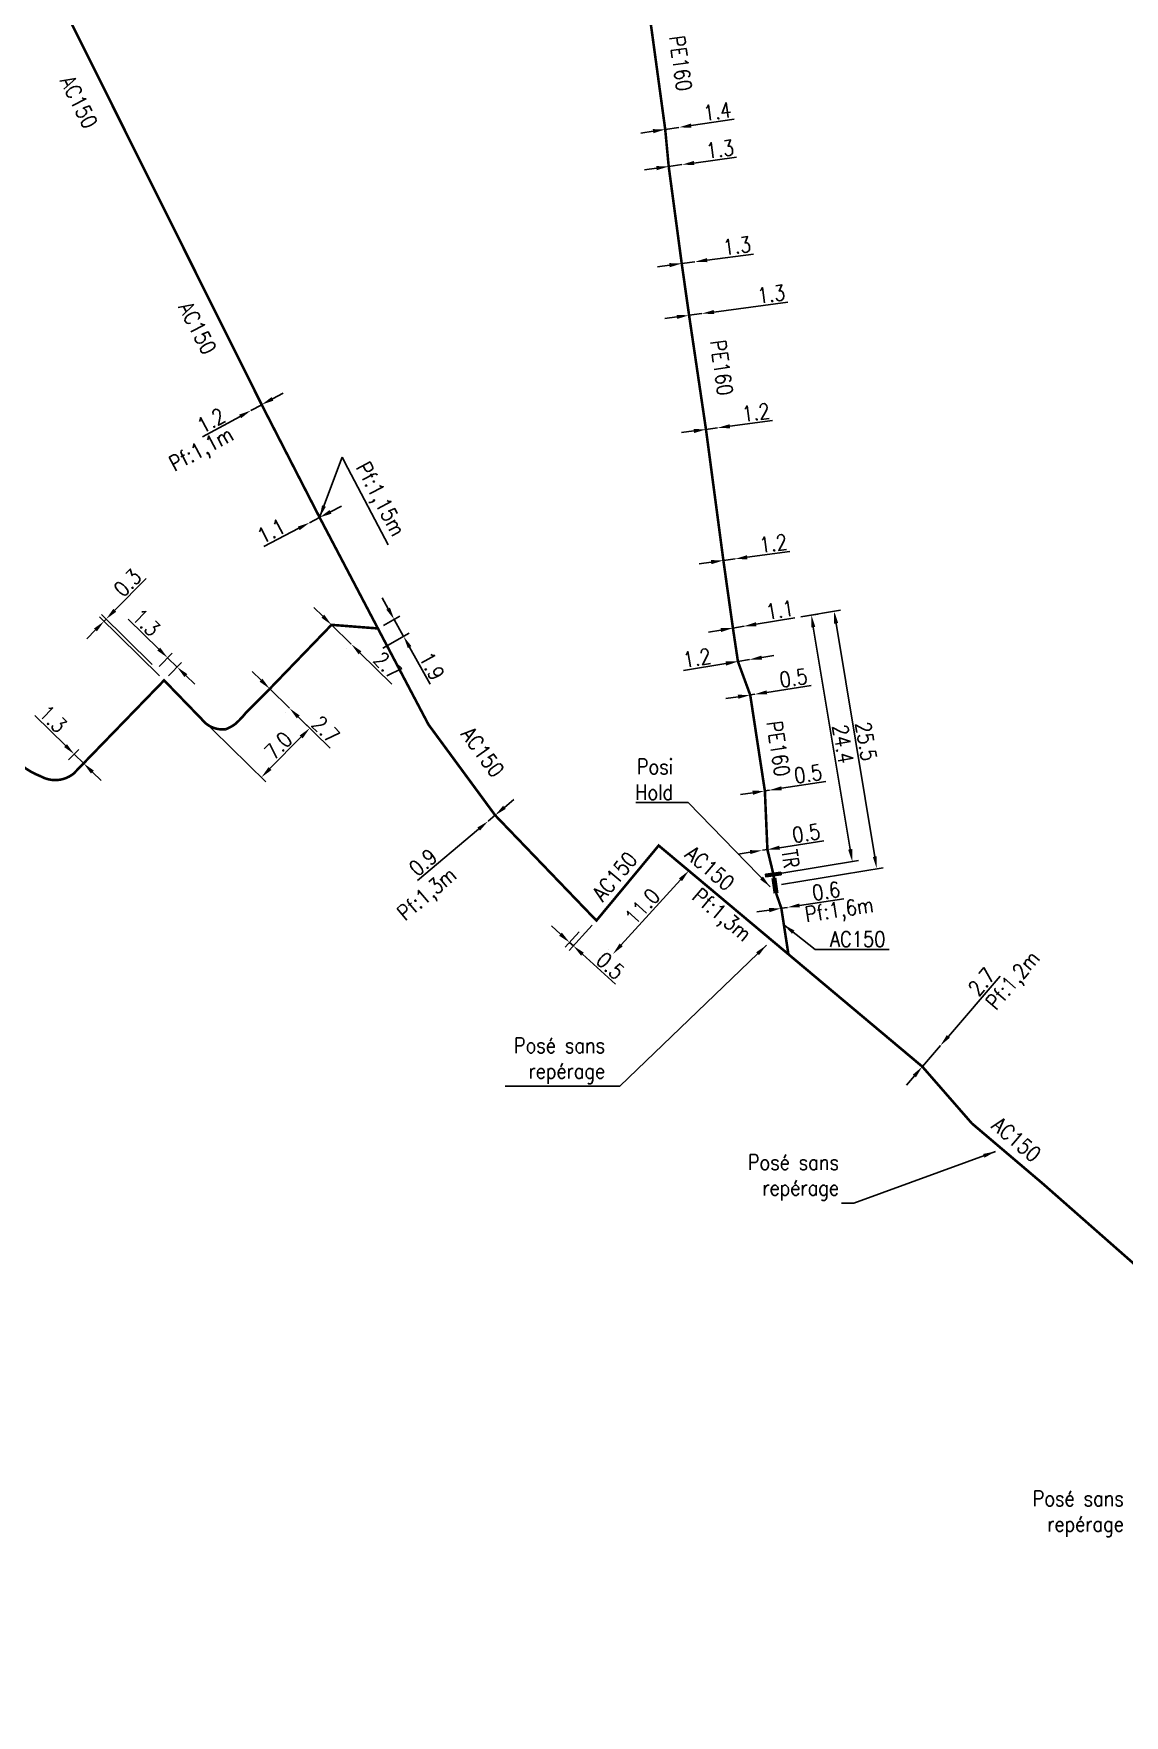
# Model space of a CAD drawing. Header units: millimetres. Extents: x 149996 to 151004, y 126998 to 128018.
# Drawn here: x 150070.5 to 150177, y 127601.9 to 127766.2 of the extents above; entities that cross this region are included whole.
import ezdxf
from ezdxf.enums import TextEntityAlignment as Align

# ---------------------------------------------------------------- set-up
doc = ezdxf.new("R2010")
doc.units = ezdxf.units.MM
doc.header["$PDMODE"] = 34
doc.linetypes.add('L_25_AP', pattern=[2000, 1000, 1000])
doc.linetypes.add('L_25_PE', pattern=[2000, 1000, 1000])
doc.layers.get('0').update_dxf_attribs({"linetype": 'CONTINUOUS'})
doc.layers.get('DEFPOINTS').update_dxf_attribs({"linetype": 'CONTINUOUS'})
doc.layers.add('L_150', color=1, linetype='CONTINUOUS')
doc.layers.add('L_340', color=7, linetype='CONTINUOUS')
doc.styles.add('G_ROMANS', font='ROMANS.SHX', dxfattribs={"width": 0.75})
doc.styles.get("Standard").update_dxf_attribs({"font": 'romans.shx', "width": 0.85})
doc.dimstyles.get("Standard").update_dxf_attribs({"dimtxt": 1.5, "dimasz": 1.2, "dimexe": 0.625, "dimexo": 0.625, "dimgap": 0.25, "dimtad": 1, "dimdec": 1, "dimzin": 0, "dimdsep": 46, "dimtxsty": 'Standard', "dimcen": -0.5, "dimadec": 0, "dimazin": 0, "dimtfac": 1, "dimtdec": 1, "dimtmove": 0, "dimatfit": 3, "dimfxl": 0, "dimtolj": 1, "dimtzin": 0, "dimarcsym": 0})

# ---------------------------------------------------------------- blocks, each defined once
blk = doc.blocks.new('*D124')
at = {"layer": 'DEFPOINTS', "color": 0, "linetype": 'Continuous', "transparency": 16777216}
for p in [(150099.56, 127708.43), (150101.49, 127706.54), (150101.49, 127706.54)]:
    blk.add_point(p, dxfattribs=at)
at = {"layer": 'L_150', "color": 0, "linetype": 'Continuous', "lineweight": -2, "transparency": 16777216}
for p, q in [((150098.71, 127709.28), (150097.85, 127710.12)), ((150099.56, 127708.43), (150101.49, 127706.54)), ((150099.13, 127707.99), (150099.13, 127707.99)), ((150101.05, 127706.1), (150101.05, 127706.1)), ((150102.34, 127705.7), (150105.46, 127702.63))]:
    blk.add_line(p, q, dxfattribs=at)
at = {"layer": 'L_150', "color": 0, "linetype": 'Continuous', "transparency": 16777216}
for points in [[(150098.85, 127709.42), (150098.57, 127709.13), (150099.56, 127708.43)], [(150102.48, 127705.84), (150102.2, 127705.56), (150101.49, 127706.54)]]:
    blk.add_solid(points, dxfattribs=at)
at = {"layer": 'L_150', "color": 0, "linetype": 'Continuous', "transparency": 16777216, "insert": (150105.03, 127704.46), "char_height": 1.5, "attachment_point": 5, "rotation": 315.4654}
blk.add_mtext('\\A1;2.7', dxfattribs=at)
blk = doc.blocks.new('*D125')
at = {"layer": 'DEFPOINTS', "color": 0, "linetype": 'Continuous', "transparency": 16777216}
for p in [(150093.53, 127702.18), (150095.46, 127700.28), (150095.46, 127700.28)]:
    blk.add_point(p, dxfattribs=at)
at = {"layer": 'L_150', "color": 0, "linetype": 'Continuous', "lineweight": -2, "transparency": 16777216}
for p, q in [((150092.68, 127703.02), (150091.82, 127703.86)), ((150093.53, 127702.18), (150095.46, 127700.28)), ((150093.09, 127701.73), (150093.09, 127701.73)), ((150095.02, 127699.84), (150095.02, 127699.84)), ((150096.31, 127699.44), (150099.43, 127696.38))]:
    blk.add_line(p, q, dxfattribs=at)
at = {"layer": 'L_150', "color": 0, "linetype": 'Continuous', "transparency": 16777216}
for points in [[(150092.82, 127703.16), (150092.54, 127702.88), (150093.53, 127702.18)], [(150096.45, 127699.58), (150096.17, 127699.3), (150095.46, 127700.28)]]:
    blk.add_solid(points, dxfattribs=at)
at = {"layer": 'L_150', "color": 0, "linetype": 'Continuous', "transparency": 16777216, "insert": (150099, 127698.2), "char_height": 1.5, "attachment_point": 5, "rotation": 315.4654}
blk.add_mtext('\\A1;2.7', dxfattribs=at)
blk = doc.blocks.new('*D126')
at = {"layer": 'DEFPOINTS', "color": 0, "linetype": 'Continuous', "transparency": 16777216}
for p in [(150085.81, 127700.32), (150097.44, 127698.34), (150097.91, 127697.87)]:
    blk.add_point(p, dxfattribs=at)
at = {"layer": 'L_150', "color": 0, "linetype": 'Continuous', "lineweight": -2, "transparency": 16777216}
for p, q in [((150086.26, 127699.88), (150093.16, 127693.09)), ((150097.47, 127698.3), (150096.99, 127698.77)), ((150093.55, 127694.39), (150096.59, 127697.48))]:
    blk.add_line(p, q, dxfattribs=at)
at = {"layer": 'L_150', "color": 0, "linetype": 'Continuous', "transparency": 16777216}
for points in [[(150096.45, 127697.62), (150096.74, 127697.34), (150097.44, 127698.34)], [(150093.41, 127694.53), (150093.7, 127694.25), (150092.71, 127693.53)]]:
    blk.add_solid(points, dxfattribs=at)
at = {"layer": 'L_150', "color": 0, "linetype": 'Continuous', "transparency": 16777216, "insert": (150094.36, 127696.64), "char_height": 1.5, "attachment_point": 5, "rotation": 45.4654}
blk.add_mtext('\\A1;7.0', dxfattribs=at)
blk = doc.blocks.new('*D127')
at = {"layer": 'DEFPOINTS', "color": 0, "linetype": 'Continuous', "transparency": 16777216}
for p in [(150077.55, 127708.99), (150082.49, 127704.13), (150083.21, 127703.01)]:
    blk.add_point(p, dxfattribs=at)
at = {"layer": 'L_150', "color": 0, "linetype": 'Continuous', "lineweight": -2, "transparency": 16777216}
for p, q in [((150078.4, 127709.85), (150081.46, 127712.96)), ((150082.77, 127703.45), (150076.9, 127709.22)), ((150082.05, 127704.57), (150077.11, 127709.43)), ((150077.35, 127708.78), (150077.55, 127708.99)), ((150076.5, 127707.93), (150075.66, 127707.07))]:
    blk.add_line(p, q, dxfattribs=at)
at = {"layer": 'L_150', "color": 0, "linetype": 'Continuous', "transparency": 16777216}
for points in [[(150076.36, 127708.07), (150076.65, 127707.79), (150077.35, 127708.78)], [(150078.25, 127709.99), (150078.54, 127709.71), (150077.55, 127708.99)]]:
    blk.add_solid(points, dxfattribs=at)
at = {"layer": 'L_150', "color": 0, "linetype": 'Continuous', "transparency": 16777216, "insert": (150079.64, 127712.53), "char_height": 1.5, "attachment_point": 5, "rotation": 45.4645}
blk.add_mtext('\\A1;0.3', dxfattribs=at)
blk = doc.blocks.new('*D128')
at = {"layer": 'DEFPOINTS', "color": 0, "linetype": 'Continuous', "transparency": 16777216}
for p in [(150083.55, 127705.22), (150082.28, 127703.92), (150083.21, 127703.01)]:
    blk.add_point(p, dxfattribs=at)
at = {"layer": 'L_150', "color": 0, "linetype": 'Continuous', "lineweight": -2, "transparency": 16777216}
for p, q in [((150082.69, 127706.06), (150079.69, 127708.98)), ((150082.72, 127704.36), (150083.99, 127705.67)), ((150084.48, 127704.31), (150083.55, 127705.22)), ((150083.65, 127703.46), (150084.92, 127704.76)), ((150085.34, 127703.48), (150086.2, 127702.64))]:
    blk.add_line(p, q, dxfattribs=at)
at = {"layer": 'L_150', "color": 0, "linetype": 'Continuous', "transparency": 16777216}
for points in [[(150082.83, 127706.2), (150082.55, 127705.92), (150083.55, 127705.22)], [(150085.48, 127703.62), (150085.2, 127703.33), (150084.48, 127704.31)]]:
    blk.add_solid(points, dxfattribs=at)
at = {"layer": 'L_150', "color": 0, "linetype": 'Continuous', "transparency": 16777216, "insert": (150081.46, 127708.66), "char_height": 1.5, "attachment_point": 5, "rotation": 315.7277}
blk.add_mtext('\\A1;1.3', dxfattribs=at)
blk = doc.blocks.new('*D129')
at = {"layer": 'DEFPOINTS', "color": 0, "linetype": 'Continuous', "transparency": 16777216}
for p in [(150074.43, 127695.8), (150073.45, 127694.8), (150074.37, 127693.89)]:
    blk.add_point(p, dxfattribs=at)
at = {"layer": 'L_150', "color": 0, "linetype": 'Continuous', "lineweight": -2, "transparency": 16777216}
for p, q in [((150073.58, 127696.64), (150070.59, 127699.58)), ((150073.89, 127695.24), (150074.87, 127696.25)), ((150075.36, 127694.89), (150074.43, 127695.8)), ((150074.81, 127694.33), (150075.8, 127695.33)), ((150076.21, 127694.05), (150077.07, 127693.21))]:
    blk.add_line(p, q, dxfattribs=at)
at = {"layer": 'L_150', "color": 0, "linetype": 'Continuous', "transparency": 16777216}
for points in [[(150073.72, 127696.78), (150073.44, 127696.5), (150074.43, 127695.8)], [(150076.36, 127694.19), (150076.07, 127693.9), (150075.36, 127694.89)]]:
    blk.add_solid(points, dxfattribs=at)
at = {"layer": 'L_150', "color": 0, "linetype": 'Continuous', "transparency": 16777216, "insert": (150072.36, 127699.24), "char_height": 1.5, "attachment_point": 5, "rotation": 315.4753}
blk.add_mtext('\\A1;1.3', dxfattribs=at)
blk = doc.blocks.new('*D679')
at = {"layer": 'DEFPOINTS', "color": 0, "linetype": 'Continuous', "transparency": 16777216}
for p in [(150092.74, 127729.94), (150091.69, 127729.37), (150091.69, 127729.37)]:
    blk.add_point(p, dxfattribs=at)
at = {"layer": 'L_150', "color": 0, "linetype": 'Continuous', "lineweight": -2, "transparency": 16777216}
for p, q in [((150092.74, 127729.94), (150091.69, 127729.37)), ((150093.8, 127730.51), (150094.85, 127731.08)), ((150090.63, 127728.8), (150086.95, 127726.8))]:
    blk.add_line(p, q, dxfattribs=at)
at = {"layer": 'L_150', "color": 0, "linetype": 'Continuous', "transparency": 16777216}
for points in [[(150093.7, 127730.68), (150093.89, 127730.33), (150092.74, 127729.94)], [(150090.54, 127728.97), (150090.73, 127728.62), (150091.69, 127729.37)]]:
    blk.add_solid(points, dxfattribs=at)
at = {"layer": 'L_150', "color": 0, "linetype": 'Continuous', "transparency": 16777216, "insert": (150087.79, 127728.39), "char_height": 1.5, "attachment_point": 5, "rotation": 28.3781}
blk.add_mtext('\\A1;1.2', dxfattribs=at)
blk = doc.blocks.new('*D680')
at = {"layer": 'DEFPOINTS', "color": 0, "linetype": 'Continuous', "transparency": 16777216}
for p in [(150097.42, 127718.41), (150097.42, 127718.41), (150098.4, 127718.92)]:
    blk.add_point(p, dxfattribs=at)
at = {"layer": 'L_150', "color": 0, "linetype": 'Continuous', "lineweight": -2, "transparency": 16777216}
for p, q in [((150099.47, 127719.47), (150100.53, 127720.02)), ((150098.4, 127718.92), (150097.42, 127718.41)), ((150096.36, 127717.86), (150092.96, 127716.09))]:
    blk.add_line(p, q, dxfattribs=at)
at = {"layer": 'L_150', "color": 0, "linetype": 'Continuous', "transparency": 16777216}
for points in [[(150096.27, 127718.03), (150096.45, 127717.68), (150097.42, 127718.41)], [(150099.37, 127719.65), (150099.56, 127719.29), (150098.4, 127718.92)]]:
    blk.add_solid(points, dxfattribs=at)
at = {"layer": 'L_150', "color": 0, "linetype": 'Continuous', "transparency": 16777216, "insert": (150093.67, 127717.59), "char_height": 1.5, "attachment_point": 5, "rotation": 27.431}
blk.add_mtext('\\A1;1.1', dxfattribs=at)
blk = doc.blocks.new('*D681')
at = {"layer": 'DEFPOINTS', "color": 0, "linetype": 'Continuous', "transparency": 16777216}
for p in [(150114.85, 127689.25), (150114.85, 127689.25), (150115.54, 127689.83)]:
    blk.add_point(p, dxfattribs=at)
at = {"layer": 'L_150', "color": 0, "linetype": 'Continuous', "lineweight": -2, "transparency": 16777216}
for p, q in [((150116.45, 127690.6), (150117.37, 127691.38)), ((150115.54, 127689.83), (150114.85, 127689.25)), ((150113.93, 127688.48), (150107.96, 127683.46))]:
    blk.add_line(p, q, dxfattribs=at)
at = {"layer": 'L_150', "color": 0, "linetype": 'Continuous', "transparency": 16777216}
for points in [[(150116.32, 127690.76), (150116.58, 127690.45), (150115.54, 127689.83)], [(150113.8, 127688.63), (150114.06, 127688.33), (150114.85, 127689.25)]]:
    blk.add_solid(points, dxfattribs=at)
at = {"layer": 'L_150', "color": 0, "linetype": 'Continuous', "transparency": 16777216, "insert": (150108.5, 127685.22), "char_height": 1.5, "attachment_point": 5, "rotation": 40.0614}
blk.add_mtext('\\A1;0.9', dxfattribs=at)
blk = doc.blocks.new('*D682')
at = {"layer": 'DEFPOINTS', "color": 0, "linetype": 'Continuous', "transparency": 16777216}
for p in [(150124.17, 127678.89), (150125.43, 127679.54), (150122.81, 127677.4)]:
    blk.add_point(p, dxfattribs=at)
at = {"layer": 'L_150', "color": 0, "linetype": 'Continuous', "lineweight": -2, "transparency": 16777216}
for p, q in [((150121.93, 127678.21), (150121.04, 127679.02)), ((150125.01, 127679.08), (150122.76, 127676.61)), ((150123.75, 127678.43), (150122.39, 127676.94)), ((150122.81, 127677.4), (150123.18, 127677.07)), ((150124.07, 127676.26), (150127.3, 127673.32))]:
    blk.add_line(p, q, dxfattribs=at)
at = {"layer": 'L_150', "color": 0, "linetype": 'Continuous', "transparency": 16777216}
for points in [[(150122.06, 127678.36), (150121.79, 127678.06), (150122.81, 127677.4)], [(150124.2, 127676.41), (150123.93, 127676.11), (150123.18, 127677.07)]]:
    blk.add_solid(points, dxfattribs=at)
at = {"layer": 'L_150', "color": 0, "linetype": 'Continuous', "transparency": 16777216, "insert": (150126.8, 127675.13), "char_height": 1.5, "attachment_point": 5, "rotation": 317.6801}
blk.add_mtext('\\A1;0.5', dxfattribs=at)
blk = doc.blocks.new('*D683')
at = {"layer": 'DEFPOINTS', "color": 0, "linetype": 'Continuous', "transparency": 16777216}
for p in [(150134.45, 127684.41), (150127.04, 127676.27), (150127.04, 127676.27)]:
    blk.add_point(p, dxfattribs=at)
at = {"layer": 'L_150', "color": 0, "linetype": 'Continuous', "lineweight": -2, "transparency": 16777216}
for p, q in [((150133.64, 127683.52), (150127.85, 127677.16)), ((150126.58, 127676.7), (150126.58, 127676.7))]:
    blk.add_line(p, q, dxfattribs=at)
at = {"layer": 'L_150', "color": 0, "linetype": 'Continuous', "transparency": 16777216}
for points in [[(150133.49, 127683.66), (150133.79, 127683.39), (150134.45, 127684.41)], [(150127.7, 127677.3), (150128, 127677.03), (150127.04, 127676.27)]]:
    blk.add_solid(points, dxfattribs=at)
at = {"layer": 'L_150', "color": 0, "linetype": 'Continuous', "transparency": 16777216, "insert": (150129.91, 127680.92), "char_height": 1.5, "attachment_point": 5, "rotation": 47.6801}
blk.add_mtext('\\A1;11.0', dxfattribs=at)
blk = doc.blocks.new('*D684')
at = {"layer": 'DEFPOINTS', "color": 0, "linetype": 'Continuous', "transparency": 16777216}
for p in [(150159.02, 127667.32), (150159.02, 127667.32), (150157.26, 127665.27)]:
    blk.add_point(p, dxfattribs=at)
at = {"layer": 'L_150', "color": 0, "linetype": 'Continuous', "lineweight": -2, "transparency": 16777216}
for p, q in [((150159.8, 127668.23), (150164.85, 127674.11)), ((150157.26, 127665.27), (150159.02, 127667.32)), ((150156.48, 127664.36), (150155.7, 127663.45))]:
    blk.add_line(p, q, dxfattribs=at)
at = {"layer": 'L_150', "color": 0, "linetype": 'Continuous', "transparency": 16777216}
for points in [[(150159.65, 127668.36), (150159.95, 127668.1), (150159.02, 127667.32)], [(150156.33, 127664.49), (150156.63, 127664.23), (150157.26, 127665.27)]]:
    blk.add_solid(points, dxfattribs=at)
at = {"layer": 'L_150', "color": 0, "linetype": 'Continuous', "transparency": 16777216, "insert": (150163.06, 127673.56), "char_height": 1.5, "attachment_point": 5, "rotation": 49.3567}
blk.add_mtext('\\A1;2.7', dxfattribs=at)
blk = doc.blocks.new('*D685')
at = {"layer": 'DEFPOINTS', "color": 0, "linetype": 'Continuous', "transparency": 16777216}
for p in [(150143.49, 127680.74), (150144.08, 127680.83), (150144.08, 127680.83)]:
    blk.add_point(p, dxfattribs=at)
at = {"layer": 'L_150', "color": 0, "linetype": 'Continuous', "lineweight": -2, "transparency": 16777216}
for p, q in [((150142.3, 127680.56), (150141.11, 127680.38)), ((150143.49, 127680.74), (150144.08, 127680.83)), ((150145.27, 127681.01), (150149.59, 127681.68))]:
    blk.add_line(p, q, dxfattribs=at)
at = {"layer": 'L_150', "color": 0, "linetype": 'Continuous', "transparency": 16777216}
for points in [[(150142.27, 127680.76), (150142.33, 127680.36), (150143.49, 127680.74)], [(150145.24, 127681.21), (150145.3, 127680.82), (150144.08, 127680.83)]]:
    blk.add_solid(points, dxfattribs=at)
at = {"layer": 'L_150', "color": 0, "linetype": 'Continuous', "transparency": 16777216, "insert": (150147.87, 127682.42), "char_height": 1.5, "attachment_point": 5, "rotation": 8.714}
blk.add_mtext('\\A1;0.6', dxfattribs=at)
blk = doc.blocks.new('*D686')
at = {"layer": 'DEFPOINTS', "color": 0, "linetype": 'Continuous', "transparency": 16777216}
for p in [(150141.64, 127686.41), (150142.13, 127686.48), (150142.13, 127686.48)]:
    blk.add_point(p, dxfattribs=at)
at = {"layer": 'L_150', "color": 0, "linetype": 'Continuous', "lineweight": -2, "transparency": 16777216}
for p, q in [((150143.32, 127686.66), (150147.64, 127687.33)), ((150140.45, 127686.22), (150139.26, 127686.04)), ((150141.64, 127686.41), (150142.13, 127686.48))]:
    blk.add_line(p, q, dxfattribs=at)
at = {"layer": 'L_150', "color": 0, "linetype": 'Continuous', "transparency": 16777216}
for points in [[(150140.42, 127686.42), (150140.48, 127686.03), (150141.64, 127686.41)], [(150143.29, 127686.86), (150143.35, 127686.47), (150142.13, 127686.48)]]:
    blk.add_solid(points, dxfattribs=at)
at = {"layer": 'L_150', "color": 0, "linetype": 'Continuous', "transparency": 16777216, "insert": (150145.92, 127688.07), "char_height": 1.5, "attachment_point": 5, "rotation": 8.714}
blk.add_mtext('\\A1;0.5', dxfattribs=at)
blk = doc.blocks.new('*D687')
at = {"layer": 'DEFPOINTS', "color": 0, "linetype": 'Continuous', "transparency": 16777216}
for p in [(150144.78, 127709.12), (150148.65, 127709.76), (150142.87, 127682.95)]:
    blk.add_point(p, dxfattribs=at)
at = {"layer": 'L_340', "color": 0, "linetype": 'Continuous', "lineweight": -2, "transparency": 16777216}
for p, q in [((150145.4, 127709.22), (150149.26, 127709.86)), ((150152.62, 127685.78), (150148.84, 127708.57)), ((150143.49, 127683.05), (150153.43, 127684.7))]:
    blk.add_line(p, q, dxfattribs=at)
at = {"layer": 'L_340', "color": 0, "linetype": 'Continuous', "transparency": 16777216}
for points in [[(150149.04, 127708.61), (150148.64, 127708.54), (150148.65, 127709.76)], [(150152.81, 127685.82), (150152.42, 127685.75), (150152.81, 127684.6)]]:
    blk.add_solid(points, dxfattribs=at)
at = {"layer": 'L_340', "color": 0, "linetype": 'Continuous', "transparency": 16777216, "insert": (150151.76, 127697.05), "char_height": 1.5, "attachment_point": 5, "rotation": 279.4039}
blk.add_mtext('\\A1;25.5', dxfattribs=at)
blk = doc.blocks.new('*D688')
at = {"layer": 'DEFPOINTS', "color": 0, "linetype": 'Continuous', "transparency": 16777216}
for p in [(150141.88, 127692.21), (150142.33, 127692.28), (150142.33, 127692.28)]:
    blk.add_point(p, dxfattribs=at)
at = {"layer": 'L_150', "color": 0, "linetype": 'Continuous', "lineweight": -2, "transparency": 16777216}
for p, q in [((150140.69, 127692.03), (150139.51, 127691.85)), ((150141.88, 127692.21), (150142.33, 127692.28)), ((150143.51, 127692.46), (150147.83, 127693.12))]:
    blk.add_line(p, q, dxfattribs=at)
at = {"layer": 'L_150', "color": 0, "linetype": 'Continuous', "transparency": 16777216}
for points in [[(150140.66, 127692.22), (150140.73, 127691.83), (150141.88, 127692.21)], [(150143.48, 127692.66), (150143.54, 127692.26), (150142.33, 127692.28)]]:
    blk.add_solid(points, dxfattribs=at)
at = {"layer": 'L_150', "color": 0, "linetype": 'Continuous', "transparency": 16777216, "insert": (150146.11, 127693.87), "char_height": 1.5, "attachment_point": 5, "rotation": 8.714}
blk.add_mtext('\\A1;0.5', dxfattribs=at)
blk = doc.blocks.new('*D689')
at = {"layer": 'DEFPOINTS', "color": 0, "linetype": 'Continuous', "transparency": 16777216}
for p in [(150140.45, 127701.58), (150140.89, 127701.65), (150140.89, 127701.65)]:
    blk.add_point(p, dxfattribs=at)
at = {"layer": 'L_150', "color": 0, "linetype": 'Continuous', "lineweight": -2, "transparency": 16777216}
for p, q in [((150142.08, 127701.83), (150146.4, 127702.49)), ((150139.26, 127701.4), (150138.07, 127701.22)), ((150140.45, 127701.58), (150140.89, 127701.65))]:
    blk.add_line(p, q, dxfattribs=at)
at = {"layer": 'L_150', "color": 0, "linetype": 'Continuous', "transparency": 16777216}
for points in [[(150142.05, 127702.03), (150142.11, 127701.63), (150140.89, 127701.65)], [(150139.23, 127701.6), (150139.29, 127701.2), (150140.45, 127701.58)]]:
    blk.add_solid(points, dxfattribs=at)
at = {"layer": 'L_150', "color": 0, "linetype": 'Continuous', "transparency": 16777216, "insert": (150144.68, 127703.24), "char_height": 1.5, "attachment_point": 5, "rotation": 8.6532}
blk.add_mtext('\\A1;0.5', dxfattribs=at)
blk = doc.blocks.new('*D690')
at = {"layer": 'DEFPOINTS', "color": 0, "linetype": 'Continuous', "transparency": 16777216}
for p in [(150139.25, 127704.85), (150140.39, 127705.04), (150140.39, 127705.04)]:
    blk.add_point(p, dxfattribs=at)
at = {"layer": 'L_150', "color": 0, "linetype": 'Continuous', "lineweight": -2, "transparency": 16777216}
for p, q in [((150141.57, 127705.23), (150142.76, 127705.43)), ((150138.07, 127704.65), (150133.94, 127703.97)), ((150140.39, 127705.04), (150139.25, 127704.85))]:
    blk.add_line(p, q, dxfattribs=at)
at = {"layer": 'L_150', "color": 0, "linetype": 'Continuous', "transparency": 16777216}
for points in [[(150141.54, 127705.43), (150141.6, 127705.03), (150140.39, 127705.04)], [(150138.04, 127704.85), (150138.1, 127704.45), (150139.25, 127704.85)]]:
    blk.add_solid(points, dxfattribs=at)
at = {"layer": 'L_150', "color": 0, "linetype": 'Continuous', "transparency": 16777216, "insert": (150135.25, 127705.2), "char_height": 1.5, "attachment_point": 5, "rotation": 9.4039}
blk.add_mtext('\\A1;1.2', dxfattribs=at)
blk = doc.blocks.new('L_340_02')
at = {"color": 0, "linetype": 'Continuous'}
blk.add_solid([(-0.75, 0.5), (0.75, 0.5), (-0.75, 0), (0.75, 0)], dxfattribs=at)
at = {"color": 0, "linetype": 'Continuous', "width": 0.75, "flags": 3}
for tag, p in [('DEF_LEG', (0, -4.5)), ('DEF_COUP', (0, -7)), ('DEF_TYPE', (0, -9.5))]:
    blk.add_attdef(tag, text='', height=1.2, dxfattribs=at).set_placement(p, align=Align.MIDDLE)
blk = doc.blocks.new('*D691')
at = {"layer": 'DEFPOINTS', "color": 0, "linetype": 'Continuous', "transparency": 16777216}
for p in [(150144.78, 127709.12), (150146.42, 127709.39), (150142.71, 127684.04)]:
    blk.add_point(p, dxfattribs=at)
at = {"layer": 'L_340', "color": 0, "linetype": 'Continuous', "lineweight": -2, "transparency": 16777216}
for p, q in [((150145.4, 127709.22), (150147.04, 127709.49)), ((150150.21, 127686.5), (150146.61, 127708.2)), ((150143.33, 127684.14), (150151.02, 127685.42))]:
    blk.add_line(p, q, dxfattribs=at)
at = {"layer": 'L_340', "color": 0, "linetype": 'Continuous', "transparency": 16777216}
for points in [[(150146.81, 127708.24), (150146.42, 127708.17), (150146.42, 127709.39)], [(150150.41, 127686.53), (150150.01, 127686.47), (150150.41, 127685.31)]]:
    blk.add_solid(points, dxfattribs=at)
at = {"layer": 'L_340', "color": 0, "linetype": 'Continuous', "transparency": 16777216, "insert": (150149.52, 127696.79), "char_height": 1.5, "attachment_point": 5, "rotation": 279.4039}
blk.add_mtext('\\A1;24.4', dxfattribs=at)
blk = doc.blocks.new('L_340_19')
at = {"linetype": 'Continuous'}
blk.add_hatch(color=0, dxfattribs=at).paths.add_polyline_path([(0.125, 0.75), (-0.125, 0.75), (-0.125, -0.75), (0.125, -0.75)])
at = {"color": 0, "linetype": 'Continuous'}
blk.add_lwpolyline([(-0.125, 0.75), (0.125, 0.75), (0.125, -0.75), (-0.125, -0.75)], close=True, dxfattribs=at)
at = {"color": 0, "linetype": 'Continuous', "style": 'G_ROMANS', "width": 0.75}
for tag, height, flags, p in [('TR', 1.5, 8, (0, 3)), ('DEF_LEG', 1.2, 3, (0, -5)), ('DEF_COUP', 1.2, 3, (0, -7.5)), ('DEF_TYPE', 1.2, 3, (0, -10))]:
    blk.add_attdef(tag, text='', height=height, dxfattribs=dict(at, flags=flags)).set_placement(p, align=Align.MIDDLE)
blk = doc.blocks.new('*D692')
at = {"layer": 'DEFPOINTS', "color": 0, "linetype": 'Continuous', "transparency": 16777216}
for p in [(150104.09, 127708.08), (150106.6, 127707.3), (150104.01, 127705.86)]:
    blk.add_point(p, dxfattribs=at)
at = {"layer": 'L_150', "color": 0, "linetype": 'Continuous', "lineweight": -2, "transparency": 16777216}
for p, q in [((150105.1, 127710.01), (150104.51, 127711.06)), ((150104.64, 127708.38), (150106.22, 127709.27)), ((150105.68, 127708.96), (150106.6, 127707.3)), ((150104.56, 127706.16), (150107.15, 127707.61)), ((150107.19, 127706.25), (150109.19, 127702.65))]:
    blk.add_line(p, q, dxfattribs=at)
at = {"layer": 'L_150', "color": 0, "linetype": 'Continuous', "transparency": 16777216}
for points in [[(150105.27, 127710.11), (150104.92, 127709.91), (150105.68, 127708.96)], [(150107.36, 127706.35), (150107.01, 127706.16), (150106.6, 127707.3)]]:
    blk.add_solid(points, dxfattribs=at)
at = {"layer": 'L_150', "color": 0, "linetype": 'Continuous', "transparency": 16777216, "insert": (150109.36, 127704.41), "char_height": 1.5, "attachment_point": 5, "rotation": 299.0925}
blk.add_mtext('\\A1;1.9', dxfattribs=at)
blk = doc.blocks.new('*D729')
at = {"layer": 'DEFPOINTS', "color": 0, "linetype": 'Continuous', "transparency": 16777216}
for p in [(150138.76, 127708.12), (150139.85, 127708.3), (150139.85, 127708.3)]:
    blk.add_point(p, dxfattribs=at)
at = {"layer": 'L_150', "color": 0, "linetype": 'Continuous', "lineweight": -2, "transparency": 16777216}
for p, q in [((150141.03, 127708.5), (150144.8, 127709.12)), ((150137.58, 127707.92), (150136.39, 127707.73)), ((150138.76, 127708.12), (150139.85, 127708.3))]:
    blk.add_line(p, q, dxfattribs=at)
at = {"layer": 'L_150', "color": 0, "linetype": 'Continuous', "transparency": 16777216}
for points in [[(150141, 127708.69), (150141.06, 127708.3), (150139.85, 127708.3)], [(150137.55, 127708.12), (150137.61, 127707.73), (150138.76, 127708.12)]]:
    blk.add_solid(points, dxfattribs=at)
at = {"layer": 'L_150', "color": 0, "linetype": 'Continuous', "transparency": 16777216, "insert": (150143.35, 127709.89), "char_height": 1.5, "attachment_point": 5, "rotation": 9.4039}
blk.add_mtext('\\A1;1.1', dxfattribs=at)
blk = doc.blocks.new('*D730')
at = {"layer": 'DEFPOINTS', "color": 0, "linetype": 'Continuous', "transparency": 16777216}
for p in [(150137.83, 127714.72), (150138.97, 127714.87), (150138.97, 127714.87)]:
    blk.add_point(p, dxfattribs=at)
at = {"layer": 'L_150', "color": 0, "linetype": 'Continuous', "lineweight": -2, "transparency": 16777216}
for p, q in [((150140.16, 127715.03), (150144.31, 127715.59)), ((150136.64, 127714.56), (150135.45, 127714.4)), ((150137.83, 127714.72), (150138.97, 127714.87))]:
    blk.add_line(p, q, dxfattribs=at)
at = {"layer": 'L_150', "color": 0, "linetype": 'Continuous', "transparency": 16777216}
for points in [[(150140.13, 127715.23), (150140.18, 127714.83), (150138.97, 127714.87)], [(150136.61, 127714.76), (150136.67, 127714.36), (150137.83, 127714.72)]]:
    blk.add_solid(points, dxfattribs=at)
at = {"layer": 'L_150', "color": 0, "linetype": 'Continuous', "transparency": 16777216, "insert": (150142.7, 127716.38), "char_height": 1.5, "attachment_point": 5, "rotation": 7.6189}
blk.add_mtext('\\A1;1.2', dxfattribs=at)
blk = doc.blocks.new('*D731')
at = {"layer": 'DEFPOINTS', "color": 0, "linetype": 'Continuous', "transparency": 16777216}
for p in [(150136.13, 127727.52), (150137.27, 127727.68), (150137.27, 127727.68)]:
    blk.add_point(p, dxfattribs=at)
at = {"layer": 'L_150', "color": 0, "linetype": 'Continuous', "lineweight": -2, "transparency": 16777216}
for p, q in [((150138.46, 127727.83), (150142.61, 127728.38)), ((150134.94, 127727.37), (150133.75, 127727.21)), ((150136.13, 127727.52), (150137.27, 127727.68))]:
    blk.add_line(p, q, dxfattribs=at)
at = {"layer": 'L_150', "color": 0, "linetype": 'Continuous', "transparency": 16777216}
for points in [[(150134.91, 127727.57), (150134.97, 127727.17), (150136.13, 127727.52)], [(150138.43, 127728.03), (150138.49, 127727.63), (150137.27, 127727.68)]]:
    blk.add_solid(points, dxfattribs=at)
at = {"layer": 'L_150', "color": 0, "linetype": 'Continuous', "transparency": 16777216, "insert": (150141, 127729.18), "char_height": 1.5, "attachment_point": 5, "rotation": 7.53}
blk.add_mtext('\\A1;1.2', dxfattribs=at)
blk = doc.blocks.new('*D732')
at = {"layer": 'DEFPOINTS', "color": 0, "linetype": 'Continuous', "transparency": 16777216}
for p in [(150134.48, 127738.67), (150135.72, 127738.84), (150135.72, 127738.84)]:
    blk.add_point(p, dxfattribs=at)
at = {"layer": 'L_150', "color": 0, "linetype": 'Continuous', "lineweight": -2, "transparency": 16777216}
for p, q in [((150136.91, 127738.99), (150144.12, 127739.94)), ((150133.29, 127738.51), (150132.1, 127738.36)), ((150134.48, 127738.67), (150135.72, 127738.84))]:
    blk.add_line(p, q, dxfattribs=at)
at = {"layer": 'L_150', "color": 0, "linetype": 'Continuous', "transparency": 16777216}
for points in [[(150133.27, 127738.71), (150133.32, 127738.32), (150134.48, 127738.67)], [(150136.89, 127739.19), (150136.94, 127738.79), (150135.72, 127738.84)]]:
    blk.add_solid(points, dxfattribs=at)
at = {"layer": 'L_150', "color": 0, "linetype": 'Continuous', "transparency": 16777216, "insert": (150142.5, 127740.74), "char_height": 1.5, "attachment_point": 5, "rotation": 7.5251}
blk.add_mtext('\\A1;1.3', dxfattribs=at)
blk = doc.blocks.new('*D733')
at = {"layer": 'DEFPOINTS', "color": 0, "linetype": 'Continuous', "transparency": 16777216}
for p in [(150133.76, 127743.73), (150135.05, 127743.9), (150135.05, 127743.9)]:
    blk.add_point(p, dxfattribs=at)
at = {"layer": 'L_150', "color": 0, "linetype": 'Continuous', "lineweight": -2, "transparency": 16777216}
for p, q in [((150136.24, 127744.06), (150140.78, 127744.66)), ((150132.57, 127743.57), (150131.38, 127743.41)), ((150133.76, 127743.73), (150135.05, 127743.9))]:
    blk.add_line(p, q, dxfattribs=at)
at = {"layer": 'L_150', "color": 0, "linetype": 'Continuous', "transparency": 16777216}
for points in [[(150132.55, 127743.77), (150132.6, 127743.37), (150133.76, 127743.73)], [(150136.22, 127744.26), (150136.27, 127743.86), (150135.05, 127743.9)]]:
    blk.add_solid(points, dxfattribs=at)
at = {"layer": 'L_150', "color": 0, "linetype": 'Continuous', "transparency": 16777216, "insert": (150139.16, 127745.46), "char_height": 1.5, "attachment_point": 5, "rotation": 7.5687}
blk.add_mtext('\\A1;1.3', dxfattribs=at)
blk = doc.blocks.new('*D734')
at = {"layer": 'DEFPOINTS', "color": 0, "linetype": 'Continuous', "transparency": 16777216}
for p in [(150132.49, 127753.21), (150133.78, 127753.39), (150133.78, 127753.39)]:
    blk.add_point(p, dxfattribs=at)
at = {"layer": 'L_150', "color": 0, "linetype": 'Continuous', "lineweight": -2, "transparency": 16777216}
for p, q in [((150131.3, 127753.05), (150130.11, 127752.89)), ((150132.49, 127753.21), (150133.78, 127753.39)), ((150134.96, 127753.55), (150139.12, 127754.12))]:
    blk.add_line(p, q, dxfattribs=at)
at = {"layer": 'L_150', "color": 0, "linetype": 'Continuous', "transparency": 16777216}
for points in [[(150131.27, 127753.25), (150131.33, 127752.85), (150132.49, 127753.21)], [(150134.94, 127753.75), (150134.99, 127753.35), (150133.78, 127753.39)]]:
    blk.add_solid(points, dxfattribs=at)
at = {"layer": 'L_150', "color": 0, "linetype": 'Continuous', "transparency": 16777216, "insert": (150137.5, 127754.9), "char_height": 1.5, "attachment_point": 5, "rotation": 7.7655}
blk.add_mtext('\\A1;1.3', dxfattribs=at)
blk = doc.blocks.new('*D735')
at = {"layer": 'DEFPOINTS', "color": 0, "linetype": 'Continuous', "transparency": 16777216}
for p in [(150132.15, 127756.83), (150133.49, 127757.03), (150133.49, 127757.03)]:
    blk.add_point(p, dxfattribs=at)
at = {"layer": 'L_150', "color": 0, "linetype": 'Continuous', "lineweight": -2, "transparency": 16777216}
for p, q in [((150134.67, 127757.2), (150138.88, 127757.82)), ((150130.96, 127756.66), (150129.78, 127756.48)), ((150132.15, 127756.83), (150133.49, 127757.03))]:
    blk.add_line(p, q, dxfattribs=at)
at = {"layer": 'L_150', "color": 0, "linetype": 'Continuous', "transparency": 16777216}
for points in [[(150130.93, 127756.86), (150130.99, 127756.46), (150132.15, 127756.83)], [(150134.65, 127757.4), (150134.7, 127757), (150133.49, 127757.03)]]:
    blk.add_solid(points, dxfattribs=at)
at = {"layer": 'L_150', "color": 0, "linetype": 'Continuous', "transparency": 16777216, "insert": (150137.23, 127758.59), "char_height": 1.5, "attachment_point": 5, "rotation": 8.3387}
blk.add_mtext('\\A1;1.4', dxfattribs=at)

msp = doc.modelspace()

# ---------------------------------------------------------------- linework, layer by layer
at = {"layer": 'L_150', "linetype": 'L_25_PE', "const_width": 0.25, "flags": 128}
msp.add_lwpolyline([(150109.84, 127917.23), (150109.88, 127916.98), (150109.03, 127916.85), (150110.1, 127909.61), (150110.41, 127906.5), (150111.91, 127895.76), (150112.87, 127890.22), (150116.08, 127867.47), (150116.85, 127862.4), (150117.5, 127858.21), (150118.29, 127852.11), (150118.88, 127847.5), (150120.48, 127836.91), (150122.5, 127823.01), (150125.44, 127802.9), (150126.82, 127793.64), (150127.54, 127788.4), (150128.36, 127782.82), (150129.23, 127776.71), (150129.96, 127771.17), (150130.78, 127766.86), (150132.15, 127756.83), (150132.49, 127753.21), (150133.76, 127743.73), (150134.48, 127738.67), (150136.13, 127727.52), (150137.83, 127714.72), (150138.76, 127708.12), (150139.25, 127704.85), (150140.45, 127701.58), (150141.88, 127692.21), (150142.13, 127686.48), (150142.69, 127684.16)], dxfattribs=at)
at = {"layer": 'L_150', "linetype": 'L_25_AP', "const_width": 0.25, "flags": 128}
for points in [[(150409.2, 127648.37), (150406.02, 127647.32), (150405.87, 127646.73), (150405.5, 127646.51), (150386.16, 127635.13), (150379.26, 127631.26), (150368.42, 127625.13), (150364.59, 127622.97), (150359.98, 127620), (150356.68, 127618.19), (150314.25, 127594.84), (150307.18, 127590.53), (150296.84, 127585.32), (150291.01, 127584.25), (150291.01, 127584.25), (150280.19, 127584.5), (150275.82, 127585.86), (150265.81, 127590.68), (150224.56, 127612.65), (150221.09, 127613.42), (150214.64, 127617.23), (150192.38, 127633.29), (150169.01, 127653.85), (150162.1, 127659.72), (150157.26, 127665.27), (150144.18, 127676.25), (150134.45, 127684.41), (150131.51, 127686.87), (150125.43, 127679.54), (150115.54, 127689.83), (150109.03, 127698.69), (150104.09, 127708.08), (150098.4, 127718.92), (150092.74, 127729.94), (150070.81, 127773.92), (150065.64, 127784.35), (150061.7, 127786.66), (150047.34, 127802.26), (150047.34, 127802.26), (150025.95, 127822.52), (150018.97, 127828.43), (150012.35, 127834.03), (150002.99, 127841.53), (150000, 127844.15)], [(150142.73, 127683.92), (150142.76, 127683.7)], [(150142.98, 127682.21), (150143.49, 127680.74), (150144.18, 127676.25)]]:
    msp.add_lwpolyline(points, dxfattribs=at)
at = {"layer": 'L_150', "linetype": 'L_25_PE', "const_width": 0.25}
msp.add_lwpolyline([(150093.58, 127702.22), (150091.22, 127699.86, -0.038319), (150090.22, 127698.79, -0.07422), (150089.23, 127698.23, -0.264747), (150086.88, 127699.22), (150083.21, 127703.01), (150074.37, 127693.89, -0.304978), (150071.17, 127693.63, -0.098769), (150068.77, 127695.15), (150066.22, 127697.54), (150057.77, 127704.83), (150043.48, 127717.7), (150015.23, 127741.98), (150001.9, 127753.57), (150000, 127755.18)], format="xyb", dxfattribs=at)
msp.add_lwpolyline([(150104.09, 127708.08), (150099.56, 127708.43), (150093.53, 127702.18)], dxfattribs=at)

# ---------------------------------------------------------------- block references
at = {"layer": 'L_340'}
ref = msp.add_blockref('L_340_19', (150142.71, 127684.04), dxfattribs=dict(at, rotation=278.0800742425297))
ref.add_attrib('TR', 'TR', dxfattribs={"layer": '0', "color": 0, "linetype": 'Continuous', "height": 1.5, "rotation": 278.0801, "width": 0.75, "flags": 8}).set_placement((150144.37, 127685.58), align=Align.MIDDLE)
at = {"layer": 'L_340', "rotation": 278.0800742441807}
msp.add_blockref('L_340_02', (150142.62, 127682.92), dxfattribs=at)

# ---------------------------------------------------------------- texts
at = {"layer": 'L_150', "linetype": 'Continuous', "width": 0.85}
for s, rotation, p in [('PE160', 277.9985, (150132.53, 127765.89)), ('AC150', 296.5007, (150073.02, 127761.59)), ('AC150', 297.4344, (150084.57, 127739.48)), ('PE160', 277.9985, (150136.54, 127736.15)), ('Pf:1,1m', 28.3781, (150084.23, 127723.38)), ('PE160', 278.617, (150142.05, 127698.93)), ('AC150', 306.4984, (150112.11, 127697.73)), ('AC150', 50.0088, (150126.05, 127681.3)), ('AC150', 319.651, (150133.97, 127685.83)), ('Pf:1,3m', 40.0614, (150106.76, 127679.44)), ('Pf:1,3m', 320.0088, (150134.66, 127681.7)), ('Pf:1,6m', 8.714, (150145.94, 127679.38)), ('Pf:1,2m', 49.3567, (150164.45, 127670.69)), ('AC150', 319.651, (150163.9, 127659.33))]:
    msp.add_text(s, height=1.5, rotation=rotation, dxfattribs=at).set_placement(p)
at = {"layer": 'L_150', "linetype": 'Continuous', "insert": (150101.51, 127723.63), "char_height": 1.5, "attachment_point": 7, "rotation": 297.676}
msp.add_mtext('Pf:1,15m', dxfattribs=at)
at = {"layer": 'L_150', "linetype": 'Continuous', "char_height": 1.5}
for s, insert, attachment_point in [('AC150', (150148.24, 127676.98), 7), ('Posé sans\\Prepérage', (150126.28, 127663.6), 9), ('Posé sans\\Prepérage', (150149.12, 127652.18), 9), ('Posé sans\\Prepérage', (150176.94, 127619.34), 9)]:
    msp.add_mtext(s, dxfattribs=dict(at, insert=insert, attachment_point=attachment_point))
at = {"layer": 'L_340', "linetype": 'Continuous', "insert": (150132.93, 127691.33), "char_height": 1.5, "attachment_point": 9}
msp.add_mtext('Posi\\PHold', dxfattribs=at)

# ---------------------------------------------------------------- dimensions: what is measured, and where the dimension line sits
at = {"layer": 'L_150', "linetype": 'Continuous'}
for base, p1, p2, angle, picture, middle in [((150133.49, 127757.03), (150132.15, 127756.83), (150133.49, 127757.03), 188.3387, '*D735', (150137.37, 127757.6)), ((150133.78, 127753.39), (150132.49, 127753.21), (150133.78, 127753.39), 187.7655, '*D734', (150137.63, 127753.91)), ((150135.05, 127743.9), (150133.76, 127743.73), (150135.05, 127743.9), 187.5687, '*D733', (150139.3, 127744.47)), ((150135.7218, 127738.8355), (150134.4826, 127738.6718), (150135.7218, 127738.8355), 187.5251, '*D732', (150142.6338, 127739.7486)), ((150091.69, 127729.37), (150092.74, 127729.94), (150091.69, 127729.37), 28.3781, '*D679', (150088.26, 127727.51)), ((150137.2709, 127727.6753), (150136.1308, 127727.5246), (150137.2709, 127727.6753), 187.53, '*D731', (150141.132, 127728.1857)), ((150097.42, 127718.41), (150098.4, 127718.92), (150097.42, 127718.41), 27.431, '*D680', (150094.13, 127716.7)), ((150138.97, 127714.87), (150137.83, 127714.72), (150138.97, 127714.87), 187.6189, '*D730', (150142.83, 127715.39)), ((150106.6, 127707.3), (150104.09, 127708.08), (150104.01, 127705.86), 119.0925, '*D692', (150108.48, 127703.93)), ((150139.85, 127708.3), (150138.76, 127708.12), (150139.85, 127708.3), 189.4039, '*D729', (150143.51, 127708.91)), ((150140.39, 127705.04), (150139.25, 127704.85), (150140.39, 127705.04), 189.4039, '*D690', (150135.41, 127704.21)), ((150140.8925, 127701.65), (150140.4477, 127701.5822), (150140.8925, 127701.65), 188.6532, '*D689', (150144.8329, 127702.2496)), ((150142.3257, 127692.277), (150141.8809, 127692.2088), (150142.3257, 127692.277), 188.714, '*D688', (150146.2654, 127692.8808)), ((150114.85, 127689.25), (150115.54, 127689.83), (150114.85, 127689.25), 40.0614, '*D681', (150109.15, 127684.46)), ((150142.13, 127686.48), (150141.64, 127686.41), (150142.13, 127686.48), 188.714, '*D686', (150146.07, 127687.09)), ((150127.04, 127676.27), (150134.45, 127684.41), (150127.04, 127676.27), 47.6801, '*D683', (150130.65, 127680.24)), ((150144.08, 127680.83), (150143.49, 127680.74), (150144.08, 127680.83), 188.714, '*D685', (150148.02, 127681.44)), ((150122.81, 127677.4), (150125.43, 127679.54), (150124.17, 127678.89), 317.6801, '*D682', (150126.13, 127674.39)), ((150159.02, 127667.32), (150157.26, 127665.27), (150159.02, 127667.32), 229.3567, '*D684', (150163.81, 127672.9))]:
    dim = msp.add_linear_dim(base=base, p1=p1, p2=p2, angle=angle, dimstyle='Standard', dxfattribs=at)
    dim.commit()
    dim.dimension.update_dxf_attribs({"geometry": picture, "text_midpoint": middle, "dimtype": 160})
for base, p1, p2, angle, picture, middle in [((150077.55, 127708.99), (150083.21, 127703.01), (150082.49, 127704.13), 45.4645, '*D127', (150080.35, 127711.83)), ((150083.55, 127705.22), (150083.21, 127703.01), (150082.28, 127703.92), 135.7277, '*D128', (150080.76, 127707.94)), ((150101.49, 127706.54), (150099.56, 127708.43), (150101.49, 127706.54), 315.4654, '*D124', (150104.33, 127703.75)), ((150095.46, 127700.28), (150093.53, 127702.18), (150095.46, 127700.28), 315.4654, '*D125', (150098.3, 127697.49)), ((150074.43, 127695.8), (150074.37, 127693.89), (150073.45, 127694.8), 135.4753, '*D129', (150071.66, 127698.53))]:
    dim = msp.add_linear_dim(base=base, p1=p1, p2=p2, angle=angle, dimstyle='Standard', override={"dimexe": 0.625, "dimtad": 1, "dimse1": 0, "dimse2": 0, "dimtmove": 0, "dimatfit": 3}, dxfattribs=at)
    dim.commit()
    dim.dimension.update_dxf_attribs({"geometry": picture, "text_midpoint": middle, "dimtype": 160})
dim = msp.add_linear_dim(base=(150097.44, 127698.34), p1=(150085.81, 127700.32), p2=(150097.91, 127697.87), angle=45.4654, text='7.0', dimstyle='Standard', override={"dimexe": 0.625, "dimtad": 1, "dimse1": 0, "dimse2": 0, "dimtmove": 0, "dimatfit": 3}, dxfattribs=at)
dim.commit()
dim.dimension.update_dxf_attribs({"geometry": '*D126', "text_midpoint": (150095.07, 127695.93), "dimtype": 160})
at = {"layer": 'L_340', "linetype": 'Continuous'}
for base, p1, picture, middle in [((150146.42, 127709.39), (150142.71, 127684.04), '*D691', (150148.53, 127696.62)), ((150148.65, 127709.76), (150142.87, 127682.95), '*D687', (150150.78, 127696.89))]:
    dim = msp.add_linear_dim(base=base, p1=p1, p2=(150144.78, 127709.12), angle=279.4039, dimstyle='Standard', dxfattribs=at)
    dim.commit()
    dim.dimension.update_dxf_attribs({"geometry": picture, "text_midpoint": middle, "dimtype": 160})

# ---------------------------------------------------------------- leaders
at = {"layer": 'L_150', "linetype": 'Continuous', "annotation_type": 0, "has_hookline": 1, "hookline_direction": 0, "text_width": 8.2, "horizontal_direction": (0.464471, -0.885588, 0)}
msp.add_leader([(150098.4, 127718.92), (150100.61, 127724.8), (150101.17, 127723.74)], dimstyle='Standard', dxfattribs=at)
at = {"layer": 'L_150', "linetype": 'Continuous', "annotation_type": 0, "has_hookline": 1}
for points, hookline_direction, text_width in [([(150143.71, 127679.15), (150146.79, 127676.73), (150147.99, 127676.73)], 0, 5.77), ([(150142.03, 127677.13), (150127.73, 127663.35), (150126.53, 127663.35)], 1, 9.77)]:
    msp.add_leader(points, dimstyle='Standard', dxfattribs=dict(at, hookline_direction=hookline_direction, text_width=text_width))
at = {"layer": 'L_150', "linetype": 'Continuous'}
msp.add_leader([(150164.39, 127656.97), (150150.57, 127651.93), (150149.37, 127651.93)], dimstyle='Standard', dxfattribs=at)
at = {"layer": 'L_340', "linetype": 'Continuous', "annotation_type": 0, "has_hookline": 1, "hookline_direction": 1, "text_width": 3.64}
msp.add_leader([(150142.39, 127682.84), (150134.38, 127691.08), (150133.18, 127691.08)], dimstyle='Standard', dxfattribs=at)

doc.saveas('drawing.dxf')
